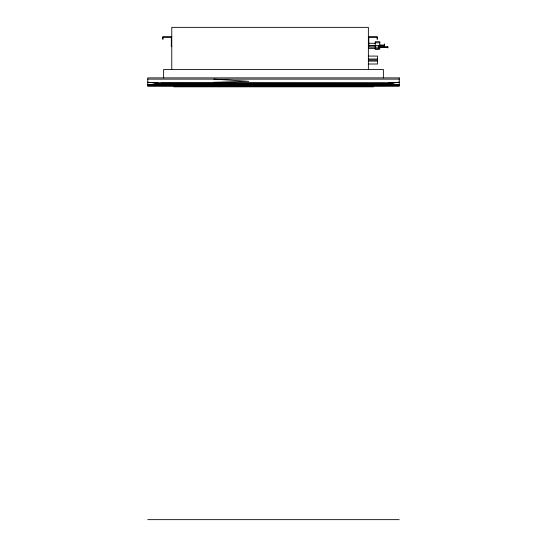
<?xml version="1.0" encoding="UTF-8"?>
<svg xmlns="http://www.w3.org/2000/svg" width="547" height="547" viewBox="0 0 547 547"><rect width="100%" height="100%" fill="white"/><g stroke="black" fill="none" stroke-linecap="round" stroke-linejoin="round"><path stroke-width="0.82" d="M386.203 83.582L399.235 82.282L386.203 83.103L160.797 83.103L147.765 82.282L160.797 83.582L386.203 83.582L399.235 84.888L386.203 85.537L160.797 85.537M386.203 85.141L386.203 85.626L160.797 85.626L160.797 85.141L399.235 84.888L386.203 84.3L160.797 84.3L147.765 84.888L160.797 85.243L386.203 85.243L399.235 84.888L386.203 84.163L160.797 84.163L147.765 84.888L160.797 85.346L386.203 85.346L399.235 84.888L386.203 84.026L160.797 83.882L386.203 83.882L399.235 84.888L386.203 85.441L160.797 85.441L147.765 84.888L160.797 83.732L386.203 83.732M160.797 83.267L386.203 83.424L399.235 82.282L386.203 83.267L160.797 83.267L147.765 82.282M147.765 84.888L160.797 84.429L386.203 84.429L399.235 84.888L160.797 84.429M213.856 82.282L248.789 81.325L213.856 79.13M171.772 36.765L162.63 36.765L162.63 39.24L163.081 39.24L163.081 37.258L171.314 37.258L171.314 46.673L171.772 46.673M368.37 36.765L377.512 36.765L377.512 39.24L377.061 39.24L377.061 37.258L368.828 37.258L368.828 46.673L368.37 46.673M375.228 42.81L379.803 42.81M368.37 43.288L375.228 43.288M379.803 45.025L384.37 45.025M368.37 45.435L384.37 45.435M379.803 45.845L384.37 45.845M368.37 45.927L375.228 45.927M378.661 46.967L387.802 46.967M368.37 47.172L387.802 47.172M378.661 47.377L387.802 47.377M378.278 48.061L379.803 48.061L379.803 49.148L375.228 49.148L375.228 41.716L379.803 41.716L379.803 46.796M368.37 48.409L375.228 48.409M375.228 48.888L378.661 48.888L378.661 45.456M368.37 56.088L377.512 56.088L377.512 64.013L368.37 64.013M368.37 59.028L377.512 59.028M368.37 60.054L377.512 60.054M368.37 61.079L377.512 61.079M147.765 79.13L399.235 79.13M147.765 519.65L399.235 519.65M387.802 46.379L387.802 47.965M386.203 83.103L160.797 83.103M384.37 43.863L384.37 46.796M383.365 77.886L383.365 69.462L163.635 69.462L163.635 77.886M373.512 86.05L373.512 86.816L173.83 86.816L173.83 86.05M368.37 69.462L368.37 27.35L171.772 27.35L171.772 69.462M386.203 84.682L160.797 84.806L386.203 84.682M399.235 77.886L147.765 77.886L147.765 86.31L399.235 86.31L399.235 77.886M386.203 84.922L160.797 85.031L386.203 84.922"/></g></svg>
